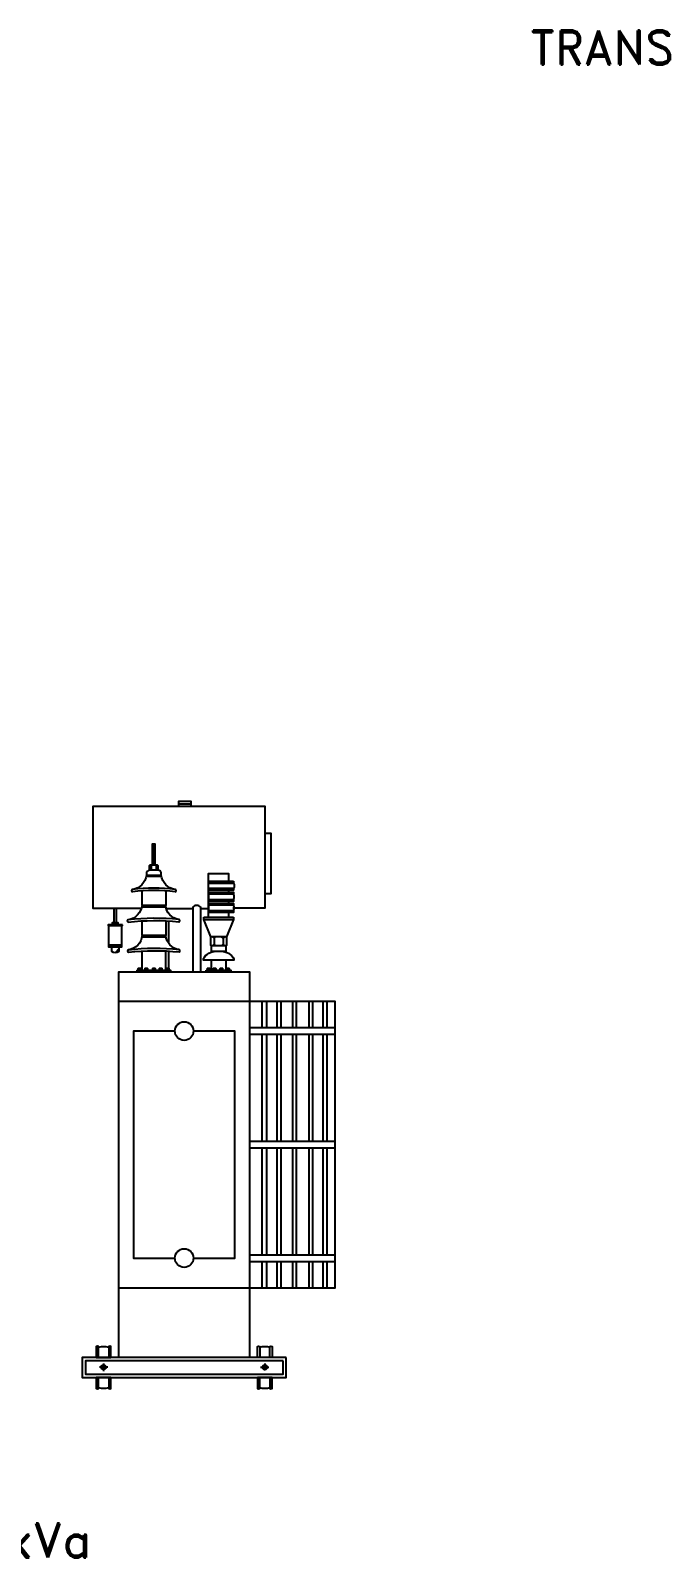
# Model space of a CAD drawing. Header units: millimetres. Extents: x 20927 to 53748, y 38421 to 54891.
# Drawn here: x 42292 to 44548, y 38421 to 43817 of the extents above; entities that cross this region are included whole.
import ezdxf
from ezdxf.enums import TextEntityAlignment as Align

# ---------------------------------------------------------------- set-up
doc = ezdxf.new("R2010")
doc.units = ezdxf.units.MM
doc.linetypes.add('CENTERX2', pattern=[101.6, 63.5, -12.7, 12.7, -12.7])
for name, color, linetype in [('Btrans.', 2, 'Continuous'), ('DETAIL', 4, 'Continuous'), ('TRANS', 2, 'Continuous')]:
    doc.layers.add(name, color=color, linetype=linetype)
doc.styles.add('tx1', font='romand.shx')

msp = doc.modelspace()

# ---------------------------------------------------------------- linework, layer by layer
at = {"layer": 'DETAIL', "color": 241, "ltscale": 0.25}
for p, q in [((42816.2, 41084.9), (42859.1, 41084.9)), ((42727.4, 40942.5), (42727.4, 40869.2)), ((42718.1, 40866.8), (42720.4, 40869.2)), ((42718.1, 40851.8), (42720.4, 40849.5)), ((42736.6, 40866.8), (42739, 40869.2)), ((42736.6, 40851.8), (42739, 40849.5)), ((42587.8, 40664.6), (42587.8, 40714.5)), ((42595.6, 40664.6), (42595.6, 40714.5)), ((42601.2, 40660.5), (42581.7, 40660.5)), ((42614.1, 40584.4), (42568.8, 40584.4)), ((42940.8, 40588), (42935.1, 40582.2)), ((42940.8, 40609.1), (42946.6, 40614.9)), ((42973.3, 40609.1), (42967.5, 40614.9)), ((42973.3, 40588), (42967.5, 40582.2)), ((42594.5, 40561), (42604.2, 40571.9)), ((42595.9, 40561.3), (42603.8, 40570.3)), ((42597.4, 40561.7), (42603.3, 40568.5)), ((42599, 40562.2), (42602.7, 40566.6)), ((42674.5, 40502.8), (42675.1, 40503.3)), ((42674.5, 40498.2), (42675.1, 40497.6)), ((42679.2, 40502.8), (42678.6, 40503.3)), ((42679.2, 40498.2), (42678.6, 40497.6)), ((42698.7, 40502.8), (42698.7, 40498.2)), ((42703.4, 40502.8), (42703.4, 40498.2)), ((42725.8, 40502.8), (42726.4, 40503.3)), ((42725.8, 40498.2), (42726.4, 40497.6)), ((42730.5, 40502.8), (42729.9, 40503.3)), ((42730.5, 40498.2), (42729.9, 40497.6)), ((42749.9, 40502.8), (42749.9, 40498.2)), ((42754.5, 40502.8), (42754.5, 40498.2)), ((42774.8, 40502.8), (42775.4, 40503.3)), ((42774.8, 40498.2), (42775.4, 40497.6)), ((42779.4, 40502.8), (42778.8, 40503.3)), ((42779.4, 40498.2), (42778.8, 40497.6)), ((42919.2, 40502.8), (42919.8, 40503.3)), ((42919.2, 40498.2), (42919.8, 40497.6)), ((42923.9, 40502.8), (42923.3, 40503.3)), ((42923.9, 40498.2), (42923.3, 40497.6)), ((42940.8, 40502.8), (42941.3, 40503.3)), ((42940.8, 40498.2), (42941.3, 40497.6)), ((42945.4, 40502.8), (42944.8, 40503.3)), ((42945.4, 40498.2), (42944.8, 40497.6)), ((42964.9, 40502.8), (42965.5, 40503.3)), ((42964.9, 40498.2), (42965.5, 40497.6)), ((42969.6, 40502.8), (42970.2, 40503.3)), ((42969.6, 40498.2), (42970.2, 40497.6)), ((42988, 40502.8), (42988.5, 40503.3)), ((42988, 40498.2), (42988.5, 40497.6)), ((42992.6, 40502.8), (42992, 40503.3)), ((42992.6, 40498.2), (42992, 40497.6))]:
    msp.add_line(p, q, dxfattribs=at)
at = {"layer": 'DETAIL', "ltscale": 0.25}
for p, q in [((42921.7, 40810.9), (43009.2, 40810.9)), ((43009.2, 40810.9), (43009.2, 40804)), ((42992.4, 40778.8), (42992.4, 40771.8)), ((42771.9, 40714.5), (42865.6, 40714.5)), ((42893.7, 40714.5), (42921.7, 40714.5)), ((42992.4, 40739.8), (42992.4, 40732.7)), ((42992.4, 40700.7), (42992.4, 40684.4)), ((42904.9, 40675.3), (42904.9, 40684.4)), ((42904.9, 40684.4), (43009.2, 40684.4)), ((43009.2, 40684.4), (43009.2, 40675.3)), ((42685.6, 40564.1), (42685.6, 40496.8)), ((42769.3, 40564.6), (42769.3, 40496.8)), ((42780.1, 40564), (42780.1, 40490.5)), ((42930.3, 40532.2), (42930.3, 40496.8)), ((42982.4, 40532.2), (42982.4, 40496.8)), ((43111.6, 40293.5), (43111.6, 40386.2)), ((43126.5, 40386.2), (43126.5, 40293.5)), ((43163, 40386.2), (43163, 40293.5)), ((43177.9, 40293.5), (43177.9, 40386.2)), ((43218.2, 40386.2), (43218.2, 40293.5)), ((43233.1, 40293.5), (43233.1, 40386.2)), ((43275.9, 40386.2), (43275.9, 40293.5)), ((43290.8, 40293.5), (43290.8, 40386.2)), ((43326, 40386.2), (43326, 40293.5)), ((43340.9, 40293.5), (43340.9, 40386.2)), ((43066.1, 40293.5), (43369.6, 40293.5)), ((43066.1, 40270.3), (43369.6, 40270.3)), ((43111.6, 39891.8), (43111.6, 40270.3)), ((43126.5, 40270.3), (43126.5, 39891.8)), ((43163, 40270.3), (43163, 39891.8)), ((43177.9, 39891.8), (43177.9, 40270.3)), ((43218.2, 40270.3), (43218.2, 39891.8)), ((43233.1, 39891.8), (43233.1, 40270.3)), ((43275.9, 40270.3), (43275.9, 39891.8)), ((43290.8, 39891.8), (43290.8, 40270.3)), ((43326, 40270.3), (43326, 39891.8)), ((43340.9, 39891.8), (43340.9, 40270.3)), ((43066.1, 39891.8), (43369.6, 39891.8)), ((43066.1, 39868.6), (43369.6, 39868.6)), ((43111.6, 39490.2), (43111.6, 39868.6)), ((43126.5, 39868.6), (43126.5, 39490.2)), ((43163, 39868.6), (43163, 39490.2)), ((43177.9, 39490.2), (43177.9, 39868.6)), ((43218.2, 39868.6), (43218.2, 39490.2)), ((43233.1, 39490.2), (43233.1, 39868.6)), ((43275.9, 39868.6), (43275.9, 39490.2)), ((43290.8, 39490.2), (43290.8, 39868.6)), ((43326, 39868.6), (43326, 39490.2)), ((43340.9, 39490.2), (43340.9, 39868.6)), ((43066.1, 39490.2), (43369.6, 39490.2)), ((43066.1, 39467), (43369.6, 39467)), ((43111.6, 39374.3), (43111.6, 39467)), ((43126.5, 39467), (43126.5, 39374.3)), ((43163, 39467), (43163, 39374.3)), ((43177.9, 39374.3), (43177.9, 39467)), ((43218.2, 39467), (43218.2, 39374.3)), ((43233.1, 39374.3), (43233.1, 39467)), ((43275.9, 39467), (43275.9, 39374.3)), ((43290.8, 39374.3), (43290.8, 39467)), ((43326, 39467), (43326, 39374.3)), ((43340.9, 39374.3), (43340.9, 39467))]:
    msp.add_line(p, q, dxfattribs=at)
at = {"layer": 'DETAIL', "color": 241, "linetype": 'CENTERX2', "ltscale": 0.25}
for p, q in [((42565.5, 39093.2), (42536, 39093.2)), ((42550.3, 39106.5), (42550.3, 39079.7)), ((43105.2, 39093.2), (43134.7, 39093.2)), ((43120, 39106.5), (43120, 39081.1))]:
    msp.add_line(p, q, dxfattribs=at)
at = {"layer": 'DETAIL', "ltscale": 0.25}
for points in [[(42684, 40714.5), (42513.4, 40714.5), (42513.4, 41076.5), (43121, 41076.5), (43121, 40716.2), (43007.2, 40716.2)], [(43121, 40980.9), (43142, 40980.9), (43142, 40766.2), (43121, 40766.2)], [(42722.9, 40869.2), (42722.9, 40942.5), (42731.9, 40942.5), (42731.9, 40869.2)], [(42715.2, 40849.5), (42712.9, 40851.8), (42712.9, 40866.8), (42715.2, 40869.2), (42739.5, 40869.2), (42741.8, 40866.8), (42741.8, 40851.8), (42739.5, 40849.5)], [(42739.5, 40849.8), (42715.2, 40849.8)], [(42921.7, 40684.4), (42921.7, 40838.7), (42992.4, 40838.7), (42992.4, 40810.9)], [(42769.9, 40776.9), (42769.9, 40725.3), (42686.2, 40725.3), (42686.2, 40776.9)], [(43009.2, 40785.7), (43009.2, 40778.8), (42921.7, 40778.8)], [(42921.7, 40771.8), (43009.2, 40771.8), (43009.2, 40765), (42921.7, 40765), (42921.7, 40746.6), (43009.2, 40746.6), (43009.2, 40739.8), (42921.7, 40739.8)], [(42921.7, 40732.7), (43009.2, 40732.7), (43009.2, 40725.9), (42921.7, 40725.9), (42921.7, 40707.5), (43009.2, 40707.5), (43009.2, 40700.7), (42921.7, 40700.7)], [(42770.4, 40670.4), (42770.4, 40618.8), (42686.7, 40618.8), (42686.7, 40670.4)], [(42983.9, 40614.9), (42985, 40613.7), (42985, 40583.4), (42983.9, 40582.2), (42930.3, 40582.2), (42929.1, 40583.4), (42929.1, 40613.7), (42930.3, 40614.9)], [(42930.3, 40582.2), (42930.3, 40563.2), (42983.9, 40563.2), (42983.9, 40582.2)], [(43010.9, 40537.6), (43010.9, 40532.2), (42903.2, 40532.2), (42903.2, 40537.6)], [(42802.5, 40281.3), (42656.1, 40281.3), (42656.1, 39479.1), (42802.5, 39479.1)], [(42868.3, 39479.1), (43014.7, 39479.1), (43014.7, 40281.3), (42868.3, 40281.3)]]:
    msp.add_lwpolyline(points, dxfattribs=at)
at = {"layer": 'DETAIL', "color": 241, "ltscale": 0.25}
for points in [[(42816.2, 41076.5), (42816.2, 41093.6), (42859.1, 41093.6), (42859.1, 41076.5)], [(42715.8, 40869.2), (42718.1, 40866.8), (42718.1, 40851.8), (42715.8, 40849.5)], [(42734.3, 40869.2), (42736.6, 40866.8), (42736.6, 40851.8), (42734.3, 40849.5)], [(42755.3, 40827.4), (42700.9, 40827.4)], [(42685.5, 40720.3), (42770.7, 40720.3)], [(42614.1, 40654.2), (42614.1, 40577.9), (42568.8, 40577.9), (42568.8, 40654.2)], [(42581.7, 40656.5), (42581.7, 40664.6), (42601.2, 40664.6), (42601.2, 40656.5)], [(42685.9, 40613.8), (42771.1, 40613.8)], [(42935.1, 40614.9), (42940.8, 40609.1), (42940.8, 40588), (42946.6, 40582.2)], [(42979.1, 40614.9), (42973.3, 40609.1), (42973.3, 40588), (42979.1, 40582.2)], [(42673.3, 40497.6), (42672.7, 40498.2), (42672.7, 40502.8), (42673.3, 40503.3), (42680.4, 40503.3), (42681, 40502.8), (42681, 40498.2), (42680.4, 40497.6)], [(42673.9, 40503.3), (42674.5, 40502.8), (42674.5, 40498.2), (42673.9, 40497.6)], [(42679.7, 40503.3), (42679.2, 40502.8), (42679.2, 40498.2), (42679.7, 40497.6)], [(42697.5, 40497.6), (42696.9, 40498.2), (42696.9, 40502.8), (42697.5, 40503.3), (42704.6, 40503.3), (42705.2, 40502.8), (42705.2, 40498.2), (42704.6, 40497.6)], [(42698.2, 40503.3), (42698.7, 40502.8), (42699.3, 40503.3)], [(42698.2, 40497.6), (42698.7, 40498.2), (42699.3, 40497.6)], [(42704, 40503.3), (42703.4, 40502.8), (42702.8, 40503.3)], [(42704, 40497.6), (42703.4, 40498.2), (42702.8, 40497.6)], [(42724.6, 40497.6), (42724, 40498.2), (42724, 40502.8), (42724.6, 40503.3), (42731.7, 40503.3), (42732.3, 40502.8), (42732.3, 40498.2), (42731.7, 40497.6)], [(42725.2, 40503.3), (42725.8, 40502.8), (42725.8, 40498.2), (42725.2, 40497.6)], [(42731, 40503.3), (42730.5, 40502.8), (42730.5, 40498.2), (42731, 40497.6)], [(42748.6, 40497.6), (42748, 40498.2), (42748, 40502.8), (42748.6, 40503.3), (42755.7, 40503.3), (42756.3, 40502.8), (42756.3, 40498.2), (42755.7, 40497.6)], [(42749.3, 40503.3), (42749.9, 40502.8), (42750.4, 40503.3)], [(42749.3, 40497.6), (42749.9, 40498.2), (42750.4, 40497.6)], [(42755.1, 40503.3), (42754.5, 40502.8), (42753.9, 40503.3)], [(42755.1, 40497.6), (42754.5, 40498.2), (42753.9, 40497.6)], [(42773.5, 40497.6), (42773, 40498.2), (42773, 40502.8), (42773.5, 40503.3), (42780.7, 40503.3), (42781.2, 40502.8), (42781.2, 40498.2), (42780.7, 40497.6)], [(42774.2, 40503.3), (42774.8, 40502.8), (42774.8, 40498.2), (42774.2, 40497.6)], [(42780, 40503.3), (42779.4, 40502.8), (42779.4, 40498.2), (42780, 40497.6)], [(42918, 40497.6), (42917.4, 40498.2), (42917.4, 40502.8), (42918, 40503.3), (42925.1, 40503.3), (42925.7, 40502.8), (42925.7, 40498.2), (42925.1, 40497.6)], [(42918.6, 40503.3), (42919.2, 40502.8), (42919.2, 40498.2), (42918.6, 40497.6)], [(42924.4, 40503.3), (42923.9, 40502.8), (42923.9, 40498.2), (42924.4, 40497.6)], [(42939.5, 40497.6), (42938.9, 40498.2), (42938.9, 40502.8), (42939.5, 40503.3), (42946.6, 40503.3), (42947.2, 40502.8), (42947.2, 40498.2), (42946.6, 40497.6)], [(42940.2, 40503.3), (42940.8, 40502.8), (42940.8, 40498.2), (42940.2, 40497.6)], [(42946, 40503.3), (42945.4, 40502.8), (42945.4, 40498.2), (42946, 40497.6)], [(42963.7, 40497.6), (42963.1, 40498.2), (42963.1, 40502.8), (42963.7, 40503.3), (42970.8, 40503.3), (42971.4, 40502.8), (42971.4, 40498.2), (42970.8, 40497.6)], [(42964.4, 40503.3), (42964.9, 40502.8), (42964.9, 40498.2), (42964.4, 40497.6)], [(42969, 40503.3), (42969.6, 40502.8), (42969.6, 40498.2), (42969, 40497.6)], [(42986.7, 40497.6), (42986.1, 40498.2), (42986.1, 40502.8), (42986.7, 40503.3), (42993.8, 40503.3), (42994.4, 40502.8), (42994.4, 40498.2), (42993.8, 40497.6)], [(42987.4, 40503.3), (42988, 40502.8), (42988, 40498.2), (42987.4, 40497.6)], [(42993.2, 40503.3), (42992.6, 40502.8), (42992.6, 40498.2), (42993.2, 40497.6)]]:
    msp.add_lwpolyline(points, dxfattribs=at)
at = {"layer": 'DETAIL', "ltscale": 0.25}
for points in [[(42701.7, 40832.3, -0.340644), (42652.9, 40781.7, 0.821628), (42652.9, 40773.6)], [(42803.3, 40773.6, 0.821628), (42803.3, 40781.7, -0.340644), (42754.5, 40832.3)], [(42893.7, 40490.5), (42893.7, 40718.7, 0.491826), (42865.6, 40718.7), (42865.6, 40490.5)], [(42779.8, 40670.5, -0.006184), (42780.1, 40670.2), (42780.1, 40591.9)], [(42902.9, 40537.1, -0.26809), (42948.1, 40563.2)], [(42966, 40563.2, -0.26809), (43011.2, 40537.1)], [(42532.3, 39127.3), (42532.3, 39166.2, 0.261021), (42524.6, 39166.2), (42524.6, 39127.3), (42576, 39127.3), (42576, 39166.2, 0.261021), (42568.3, 39166.2), (42568.3, 39127.3)], [(43138.5, 39127.3), (43138.5, 39166.2, -0.261021), (43146.1, 39166.2), (43146.1, 39127.3), (43094.8, 39127.3), (43094.8, 39166.2, -0.261021), (43102.4, 39166.2), (43102.4, 39127.3)], [(42568.3, 39057.5), (42568.3, 39018.5, 0.261021), (42576, 39018.5), (42576, 39057.5), (42524.6, 39057.5), (42524.6, 39018.5, 0.261021), (42532.3, 39018.5), (42532.3, 39057.5)], [(43138.5, 39057.5), (43138.5, 39018.5, 0.261021), (43146.1, 39018.5), (43146.1, 39057.5), (43094.8, 39057.5), (43094.8, 39018.5, 0.261021), (43102.4, 39018.5), (43102.4, 39057.5)]]:
    msp.add_lwpolyline(points, format="xyb", dxfattribs=at)
at = {"layer": 'DETAIL', "color": 241, "ltscale": 0.25}
for points in [[(42701.7, 40837.9), (42701.7, 40832.3), (42754.5, 40832.3), (42754.5, 40837.9, 0.414214), (42742.9, 40849.5), (42713.3, 40849.5, 0.414214)], [(43009.2, 40785.7), (42921.7, 40785.7), (42921.7, 40804), (43009.2, 40804, -0.364839)], [(42816.7, 40675.7, -0.351357), (42769.9, 40725.3), (42686.2, 40725.3, -0.340644), (42637.4, 40674.7, 0.821628), (42637.4, 40666.6, -0.053123), (42816.7, 40667.6, 0.821628)], [(42817.1, 40569.2, -0.351357), (42770.4, 40618.8), (42686.7, 40618.8, -0.340644), (42637.9, 40568.2, 0.821628), (42637.9, 40560.1, -0.053123), (42817.1, 40561.1, 0.821628)]]:
    msp.add_lwpolyline(points, format="xyb", close=True, dxfattribs=at)
for points in [[(42616.7, 40656.5), (42566.2, 40656.5), (42566.2, 40654.2), (42616.7, 40654.2)], [(42668.9, 40496.4), (42787.4, 40496.4), (42787.4, 40490.5), (42668.9, 40490.5)], [(42913.6, 40496.4), (43000.6, 40496.4), (43000.6, 40490.5), (42913.6, 40490.5)]]:
    msp.add_lwpolyline(points, close=True, dxfattribs=at)
at = {"layer": 'DETAIL', "ltscale": 0.25}
msp.add_lwpolyline([(42904.9, 40675.3), (43009.2, 40675.3), (42985, 40614.9), (42929.1, 40614.9)], close=True, dxfattribs=at)
at = {"layer": 'DETAIL', "color": 241, "ltscale": 0.25}
for points in [[(42578.1, 40577.9), (42578.1, 40564.2, 0.381748), (42604.8, 40564.2), (42604.8, 40577.9)], [(42682.6, 40496.4, 1.027334), (42682.6, 40497.6), (42671.1, 40497.6, 1.027334), (42671.1, 40496.4)], [(42706.9, 40496.4, 1.027334), (42706.9, 40497.6), (42695.3, 40497.6, 1.027334), (42695.3, 40496.4)], [(42733.9, 40496.4, 1.027334), (42733.9, 40497.6), (42722.3, 40497.6, 1.027334), (42722.3, 40496.4)], [(42746.4, 40496.4, -1.027334), (42746.4, 40497.6), (42758, 40497.6, -1.027334), (42758, 40496.4)], [(42782.9, 40496.4, 1.027334), (42782.9, 40497.6), (42771.3, 40497.6, 1.027334), (42771.3, 40496.4)], [(42927.3, 40496.4, 1.027334), (42927.3, 40497.6), (42915.8, 40497.6, 1.027334), (42915.8, 40496.4)], [(42948.9, 40496.4, 1.027334), (42948.9, 40497.6), (42937.3, 40497.6, 1.027334), (42937.3, 40496.4)], [(42961.5, 40496.4, -1.027334), (42961.5, 40497.6), (42973.1, 40497.6, -1.027334), (42973.1, 40496.4)], [(42984.5, 40496.4, -1.027334), (42984.5, 40497.6), (42996.1, 40497.6, -1.027334), (42996.1, 40496.4)]]:
    msp.add_lwpolyline(points, format="xyb", dxfattribs=at)
at = {"layer": 'DETAIL', "ltscale": 0.25}
for centre in [(42835.4, 40281.3), (42835.4, 39479.1)]:
    msp.add_circle(centre, 32.9, dxfattribs=at)
at = {"layer": 'DETAIL', "color": 241, "ltscale": 0.25}
for centre, radius in [((42550.3, 39093.1), 8.53), ((42550.3, 39093.1), 4.68), ((43120.5, 39093.1), 8.53), ((43120.5, 39093.1), 4.68)]:
    msp.add_circle(centre, radius, dxfattribs=at)
for centre, radius, start, end in [((42728.1, 40190.3), 596.2, 82.7541, 97.2459), ((42998.3, 40755.8), 14.3, 319.9121, 40.0879), ((42998.3, 40716.7), 14.3, 319.9121, 40.0879), ((42731.9, 39833.8), 846, 84.2493, 96.4129), ((42732.4, 39727.1), 846, 84.2493, 96.4129)]:
    msp.add_arc(centre, radius, start, end, dxfattribs=at)
at = {"layer": 'DETAIL', "ltscale": 0.25}
for centre, radius, start, end in [((42728.1, 40182.1), 596.2, 82.7541, 97.2459), ((42766, 40660.3), 17.1, 138.9173, 145.0113), ((42550.3, 39103.8), 61.8, 73.0398, 106.9602), ((43120.5, 39103.8), 61.8, 73.0398, 106.9602), ((42550.3, 39081), 61.8, 253.0398, 286.9602), ((43120.5, 39081), 61.8, 253.0398, 286.9602)]:
    msp.add_arc(centre, radius, start, end, dxfattribs=at)
at = {"layer": 'TRANS', "ltscale": 0.25}
for points in [[(42604.6, 39127.3), (42604.6, 40490.5), (43066.1, 40490.5), (43066.1, 39127.3)], [(42604.6, 39374.3), (43369.6, 39374.3), (43369.6, 40386.2), (42604.6, 40386.2)]]:
    msp.add_lwpolyline(points, dxfattribs=at)
for points in [[(43196.5, 39127.3), (42474.3, 39127.3), (42474.3, 39057.5), (43196.5, 39057.5)], [(43184.9, 39115.7), (42485.9, 39115.7), (42485.9, 39069.1), (43184.9, 39069.1)]]:
    msp.add_lwpolyline(points, close=True, dxfattribs=at)

# ---------------------------------------------------------------- texts
at = {"layer": 'Btrans.', "style": 'tx1'}
for s, p in [('TRANSFORMER 2500kVa', (45029, 43757.4)), ('TRANSFORMER 630kVa', (41589.8, 38481))]:
    msp.add_text(s, height=120, dxfattribs=at).set_placement(p, align=Align.MIDDLE_CENTER)

doc.saveas('drawing.dxf')
